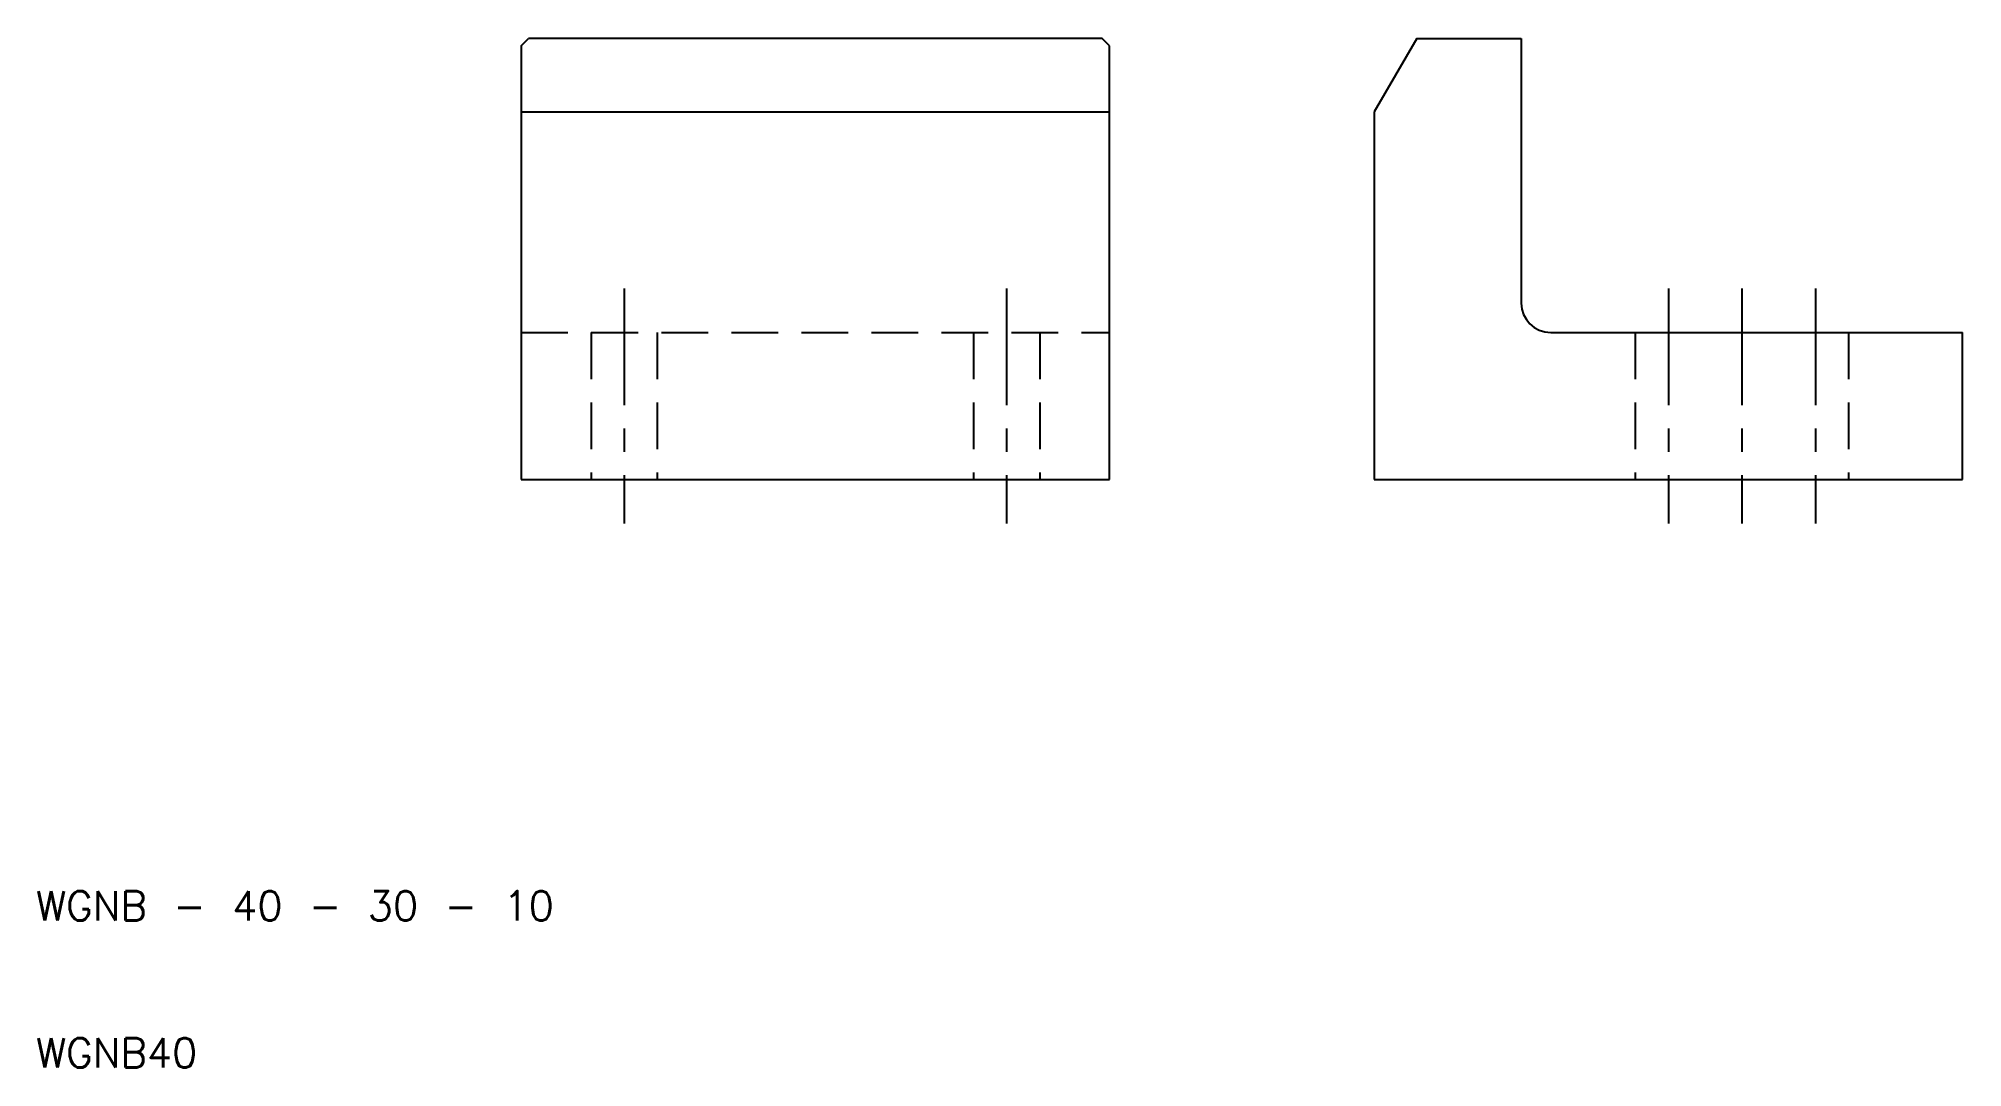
# Model space of a CAD drawing. Extents: x 10 to 141, y 10 to 80.
import ezdxf

# ---------------------------------------------------------------- set-up
doc = ezdxf.new("R2010")
doc.units = 0
doc.header["$LTSCALE"] = 0.25
doc.linetypes.add('CENTER', pattern=[50.8, 31.75, -6.35, 6.35, -6.35])
doc.linetypes.add('DASHED', pattern=[19.05, 12.7, -6.35])
doc.layers.get('0').update_dxf_attribs({"linetype": 'CONTINUOUS'})
doc.layers.add('CENTER', color=1, linetype='CENTER')
doc.styles.get("Standard").update_dxf_attribs({"font": 'txt.shx', "bigfont": 'extfont.shx'})

msp = doc.modelspace()

# ---------------------------------------------------------------- linework, layer by layer
for p, q in [((43, 79.5), (43.5, 80)), ((82.5, 80), (43.5, 80)), ((83, 79.5), (82.5, 80)), ((103.89, 80), (101, 75)), ((103.89, 80), (111, 80)), ((111, 80), (111, 62)), ((43, 79.5), (43, 50)), ((83, 50), (83, 79.5)), ((43, 75), (83, 75)), ((101, 75), (101, 50)), ((113, 60), (141, 60)), ((141, 50), (141, 60)), ((43, 50), (83, 50)), ((101, 50), (141, 50))]:
    msp.add_line(p, q)
at = {"color": 3, "linetype": 'DASHED'}
for p, q in [((43, 60), (83, 60)), ((47.75, 60), (47.75, 50)), ((52.25, 60), (52.25, 50)), ((73.75, 60), (73.75, 50)), ((78.25, 60), (78.25, 50)), ((118.75, 60), (118.75, 50)), ((133.25, 60), (133.25, 50))]:
    msp.add_line(p, q, dxfattribs=at)
msp.add_arc((113, 62), 2, 180, 270)
at = {"layer": 'CENTER', "color": 1, "linetype": 'CENTER'}
for p, q in [((50, 63), (50, 47)), ((76, 63), (76, 47)), ((121, 63), (121, 47)), ((126, 63), (126, 47)), ((131, 63), (131, 47))]:
    msp.add_line(p, q, dxfattribs=at)

# ---------------------------------------------------------------- texts
for s, p in [('WGNB - 40 - 30 - 10', (10, 20)), ('WGNB40', (10, 10))]:
    msp.add_text(s, height=2).set_placement(p)

doc.saveas('drawing.dxf')
